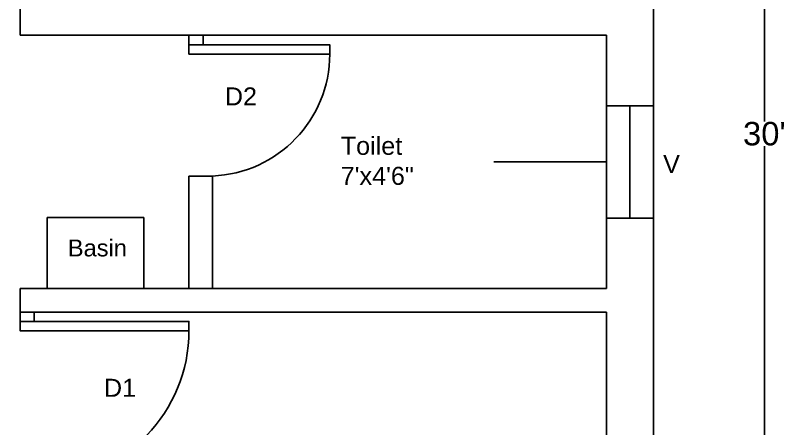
# Model space of a CAD drawing. Header units: inches. Extents: x -8688 to 264, y -379 to 2217.
# Drawn here: x -5156.2 to -4991.8, y 924.3 to 1012.4 of the extents above; entities that cross this region are included whole.
import ezdxf

# ---------------------------------------------------------------- set-up
doc = ezdxf.new("R2010")
doc.units = ezdxf.units.IN
doc.header["$MEASUREMENT"] = 0
for name, color, linetype in [('D1', 211, 'Continuous'), ('D2', 230, 'Continuous'), ('Naming', 91, 'Continuous')]:
    doc.layers.add(name, color=color, linetype=linetype)
doc.layers.add('V', color=7, linetype='Continuous', true_color=0xe619d1)
doc.styles.get("Standard").update_dxf_attribs({"font": 'arial.ttf'})
doc.dimstyles.get("Standard").update_dxf_attribs({"dimtxt": 5, "dimasz": 2, "dimexe": 0.18, "dimexo": 0.0625, "dimgap": 0.09, "dimtad": 0, "dimtih": 1, "dimtoh": 1, "dimdec": 3, "dimdsep": 46, "dimlunit": 3, "dimtxsty": 'Standard', "dimblk": 'OBLIQUE', "dimcen": 2, "dimse1": 1, "dimse2": 1, "dimclrd": 2, "dimadec": 0, "dimazin": 0, "dimtfac": 1, "dimtdec": 3, "dimtofl": 0, "dimtmove": 0, "dimatfit": 3, "dimfxl": 1, "dimtolj": 1, "dimtzin": 0, "dimarcsym": 0})

# ---------------------------------------------------------------- blocks, each defined once
blk = doc.blocks.new('_Oblique')
at = {"color": 0, "linetype": 'ByBlock', "lineweight": -2}
blk.add_line((-0.5, -0.5), (0.5, 0.5), dxfattribs=at)
blk = doc.blocks.new('*D5')
at = {"color": 2, "lineweight": -2, "transparency": 16777216}
for p, q in [((-4996.5, 1167.17), (-4996.5, 989.82)), ((-4996.5, 807.17), (-4996.5, 984.53))]:
    blk.add_line(p, q, dxfattribs=at)
at = {"layer": 'Defpoints', "color": 0, "transparency": 16777216}
for p in [(-5020.16, 1167.17), (-5020.16, 807.17), (-4996.5, 807.17)]:
    blk.add_point(p, dxfattribs=at)
at = {"color": 2, "lineweight": -2, "transparency": 16777216, "xscale": 2, "yscale": 2, "zscale": 2}
for p, rotation in [((-4996.5, 1167.17), 90), ((-4996.5, 807.17), 270)]:
    blk.add_blockref('_Oblique', p, dxfattribs=dict(at, rotation=rotation))
at = {"color": 0, "transparency": 16777216, "insert": (-4996.5, 987.17), "char_height": 5, "attachment_point": 5}
blk.add_mtext("\\A1;30'", dxfattribs=at)

msp = doc.modelspace()

# ---------------------------------------------------------------- linework, layer by layer
for p, q in [((-5155.1596, 1008.1714), (-5155.1596, 1017.1714)), ((-5030.1596, 1008.1714), (-5155.1596, 1008.1714)), ((-5119.1596, 1004.1714), (-5119.1596, 1008.1714)), ((-5030.1596, 954.1714), (-5030.1596, 1008.1714)), ((-5030.1596, 981.1714), (-5054.1596, 981.1714)), ((-5119.1596, 954.1714), (-5119.1596, 978.1714)), ((-5119.1596, 978.1714), (-5114.1596, 978.1714)), ((-5114.1596, 954.1714), (-5114.1596, 978.1714)), ((-5149.3761, 954.1714), (-5149.3761, 969.3048)), ((-5149.3761, 969.3048), (-5128.7566, 969.3048)), ((-5128.7566, 969.3048), (-5128.7566, 954.1714)), ((-5155.1596, 954.1714), (-5030.1596, 954.1714)), ((-5155.1596, 945.1714), (-5155.1596, 954.1714)), ((-5155.1596, 949.1714), (-5030.1596, 949.1714)), ((-5030.1596, 817.1714), (-5030.1596, 949.1714))]:
    msp.add_line(p, q)
msp.add_lwpolyline([(-5159.1596, 807.1714), (-5020.1596, 807.1714), (-5020.1596, 1167.1714), (-5284.1596, 1167.1714), (-5284.1596, 807.1714), (-5211.1596, 807.1714)])
at = {"layer": 'D1'}
msp.add_lwpolyline([(-5155.1596, 947.1714), (-5155.1596, 949.1714), (-5152.1596, 949.1714), (-5152.1596, 947.1714)], dxfattribs=at)
msp.add_lwpolyline([(-5155.1596, 947.1714), (-5155.1596, 945.1714), (-5119.1596, 945.1714), (-5119.1596, 947.1714)], close=True, dxfattribs=at)
msp.add_arc((-5151.1758, 945.1714), 32.0161, 271.818761, 0, dxfattribs=at)
at = {"layer": 'D2'}
msp.add_lwpolyline([(-5119.1596, 1006.1714), (-5119.1596, 1008.1714), (-5116.1596, 1008.1714), (-5116.1596, 1006.1714)], dxfattribs=at)
msp.add_lwpolyline([(-5089.1596, 1004.1714), (-5089.1596, 1006.1714), (-5119.1596, 1006.1714), (-5119.1596, 1004.1714)], close=True, dxfattribs=at)
msp.add_arc((-5115.1796, 1004.1714), 26.02, 272.246605, 0, dxfattribs=at)
at = {"layer": 'V'}
msp.add_line((-5025.1596, 993.1714), (-5025.1596, 969.1714), dxfattribs=at)
msp.add_lwpolyline([(-5020.1596, 969.1714), (-5020.1596, 993.1714), (-5030.1596, 993.1714), (-5030.1596, 969.1714)], close=True, dxfattribs=at)

# ---------------------------------------------------------------- texts
at = {"insert": (-5144.9744, 964.6293), "char_height": 3.6, "attachment_point": 1}
msp.add_mtext_dynamic_manual_height_columns('Basin', width=231.56797, gutter_width=18, heights=[0], dxfattribs=at)
at = {"layer": 'D1', "insert": (-5137.2907, 934.9355), "char_height": 3.84, "attachment_point": 1}
msp.add_mtext_dynamic_manual_height_columns('D1', width=1561.938134, gutter_width=30, heights=[0], dxfattribs=at)
at = {"layer": 'D2', "insert": (-5111.5144, 997.065), "char_height": 3.84, "attachment_point": 1}
msp.add_mtext_dynamic_manual_height_columns('D2', width=1561.938134, gutter_width=30, heights=[0], dxfattribs=at)
at = {"layer": 'Naming', "insert": (-5086.8123, 986.5302), "char_height": 3.84, "attachment_point": 1}
msp.add_mtext_dynamic_manual_height_columns('Toilet\\P7\'x4\'6"', width=1249.550508, gutter_width=24, heights=[0], dxfattribs=at)
at = {"layer": 'V', "insert": (-5018.0803, 982.6504), "char_height": 3.84, "attachment_point": 1}
msp.add_mtext_dynamic_manual_height_columns('V', width=1561.938134, gutter_width=30, heights=[0], dxfattribs=at)

# ---------------------------------------------------------------- dimensions: what is measured, and where the dimension line sits
dim = msp.add_linear_dim(base=(-4996.4993, 807.1714), p1=(-5020.1596, 1167.1714), p2=(-5020.1596, 807.1714), angle=90, dimstyle='Standard')
dim.commit()
dim.dimension.update_dxf_attribs({"geometry": '*D5', "text_midpoint": (-4996.4993, 987.1714)})

doc.saveas('drawing.dxf')
